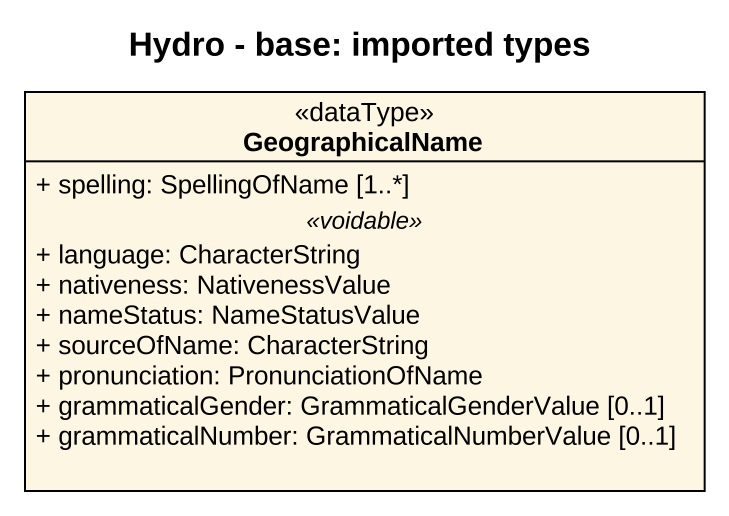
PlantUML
@startuml
title Hydro - base: imported types
hide circle
hide empty members
skinparam classAttributeIconSize 0
class GeographicalName <<dataType>> {
  + spelling: SpellingOfName [1..*]
  .. <<voidable>> ..
  + language: CharacterString
  + nativeness: NativenessValue
  + nameStatus: NameStatusValue
  + sourceOfName: CharacterString
  + pronunciation: PronunciationOfName
  + grammaticalGender: GrammaticalGenderValue [0..1]
  + grammaticalNumber: GrammaticalNumberValue [0..1]
}
@enduml
